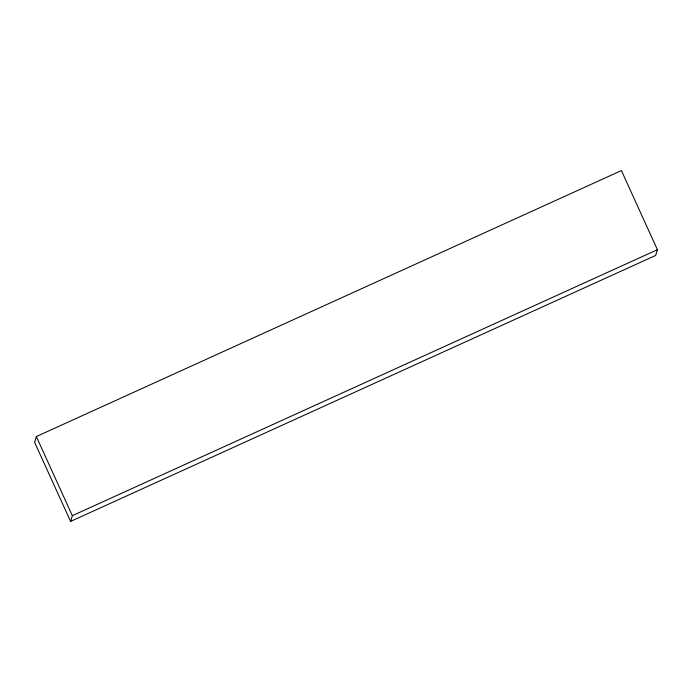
<?xml version="1.0" encoding="UTF-8"?>
<svg xmlns="http://www.w3.org/2000/svg" width="692" height="692" viewBox="0 0 692 692"><rect width="100%" height="100%" fill="white"/><g stroke="black" fill="none" stroke-linecap="round" stroke-linejoin="round"><path stroke-width="1.04" d="M36.347 436.557L34.6 442.3L70.593 521.422L655.653 255.443L657.4 249.7L621.407 170.578L36.347 436.557L72.34 515.678L70.593 521.422M72.34 515.678L657.4 249.7"/></g></svg>
